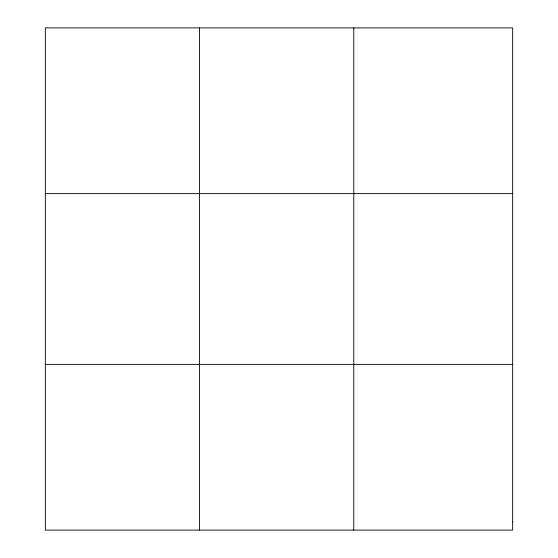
<?xml version="1.0" encoding="UTF-8"?>
<svg xmlns="http://www.w3.org/2000/svg" width="558" height="558" viewBox="0 0 558 558"><rect width="100%" height="100%" fill="white"/><g stroke="black" fill="none" stroke-linecap="round" stroke-linejoin="round"><path stroke-width="0.84" d="M199.555 27.9L199.555 530.1M353.772 27.9L353.772 530.1M45.337 193.626L512.663 193.626M45.337 364.374L512.663 364.374M512.663 521.814L512.663 530.1L45.337 530.1L45.337 27.9L512.663 27.9L512.663 521.814"/></g></svg>
